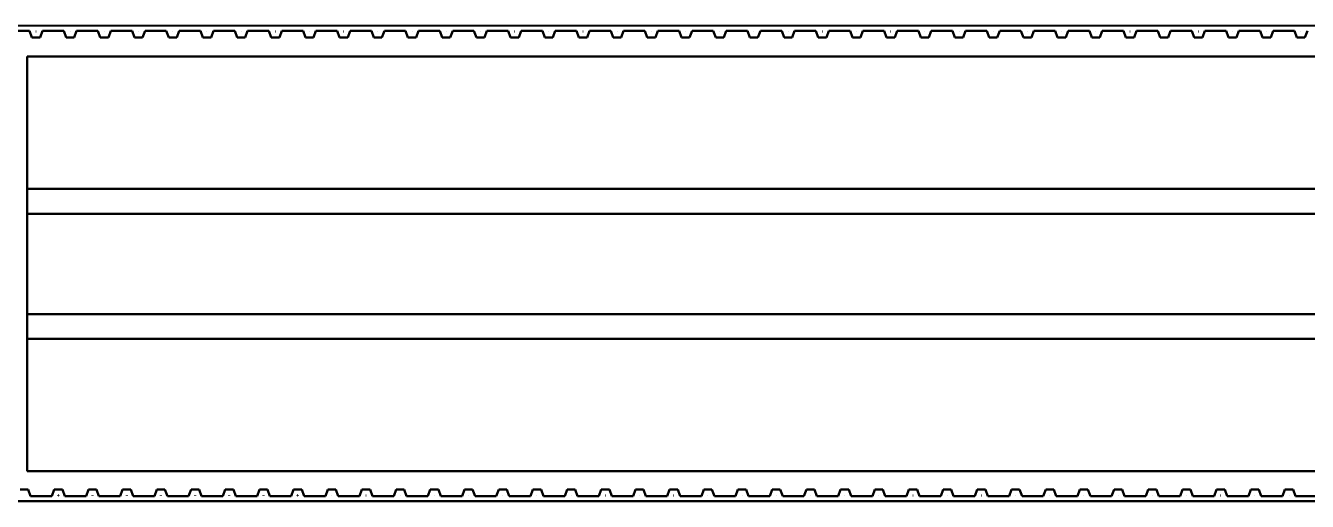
# Model space of a CAD drawing. Header units: millimetres. Extents: x 0 to 6720, y 0 to 4752.
# Drawn here: x 2727.4 to 2804.7, y 1891.8 to 1920.4 of the extents above; entities that cross this region are included whole.
import ezdxf

# ---------------------------------------------------------------- set-up
doc = ezdxf.new("R2010")
doc.units = ezdxf.units.MM
doc.header["$LTSCALE"] = 16
doc.layers.add('Widoczne (ISO)', color=7, linetype='Continuous', lineweight=50)

msp = doc.modelspace()

# ---------------------------------------------------------------- linework, layer by layer
at = {"layer": 'Widoczne (ISO)'}
for p, q in [((2962.958, 1920.429), (2686.381, 1920.434)), ((2726.397, 1920.12), (2727.68, 1920.12)), ((2727.68, 1920.12), (2727.823, 1919.725)), ((2727.823, 1919.725), (2728.314, 1919.725)), ((2728.067, 1920.076), (2728.071, 1920.076)), ((2728.067, 1920.073), (2728.067, 1920.076)), ((2728.071, 1920.073), (2728.067, 1920.073)), ((2728.071, 1920.076), (2728.071, 1920.073)), ((2728.314, 1919.725), (2728.458, 1920.12)), ((2728.458, 1920.12), (2729.74, 1920.12)), ((2729.74, 1920.12), (2729.884, 1919.725)), ((2729.884, 1919.725), (2730.374, 1919.725)), ((2730.127, 1920.076), (2730.131, 1920.076)), ((2730.127, 1920.073), (2730.127, 1920.076)), ((2730.131, 1920.073), (2730.127, 1920.073)), ((2730.131, 1920.076), (2730.131, 1920.073)), ((2730.374, 1919.725), (2730.518, 1920.12)), ((2730.518, 1920.12), (2731.8, 1920.12)), ((2731.8, 1920.12), (2731.944, 1919.725)), ((2731.944, 1919.725), (2732.435, 1919.725)), ((2732.187, 1920.076), (2732.191, 1920.076)), ((2732.187, 1920.073), (2732.187, 1920.076)), ((2732.191, 1920.073), (2732.187, 1920.073)), ((2732.191, 1920.076), (2732.191, 1920.073)), ((2732.435, 1919.725), (2732.578, 1920.12)), ((2732.578, 1920.12), (2733.861, 1920.12)), ((2733.861, 1920.12), (2734.004, 1919.725)), ((2734.004, 1919.725), (2734.495, 1919.725)), ((2734.248, 1920.076), (2734.252, 1920.076)), ((2734.248, 1920.073), (2734.248, 1920.076)), ((2734.252, 1920.073), (2734.248, 1920.073)), ((2734.252, 1920.076), (2734.252, 1920.073)), ((2734.495, 1919.725), (2734.639, 1920.12)), ((2734.639, 1920.12), (2735.921, 1920.12)), ((2735.921, 1920.12), (2736.065, 1919.725)), ((2736.065, 1919.725), (2736.555, 1919.725)), ((2736.308, 1920.076), (2736.312, 1920.076)), ((2736.308, 1920.073), (2736.308, 1920.076)), ((2736.312, 1920.073), (2736.308, 1920.073)), ((2736.312, 1920.076), (2736.312, 1920.073)), ((2736.555, 1919.725), (2736.699, 1920.12)), ((2736.699, 1920.12), (2737.981, 1920.12)), ((2737.981, 1920.12), (2738.125, 1919.724)), ((2738.125, 1919.724), (2738.616, 1919.724)), ((2738.368, 1920.076), (2738.372, 1920.076)), ((2738.368, 1920.073), (2738.368, 1920.076)), ((2738.372, 1920.073), (2738.368, 1920.073)), ((2738.372, 1920.076), (2738.372, 1920.073)), ((2738.616, 1919.724), (2738.759, 1920.12)), ((2738.759, 1920.12), (2740.042, 1920.119)), ((2740.042, 1920.119), (2740.186, 1919.724)), ((2740.186, 1919.724), (2740.676, 1919.724)), ((2740.429, 1920.076), (2740.433, 1920.076)), ((2740.429, 1920.073), (2740.429, 1920.076)), ((2740.433, 1920.073), (2740.429, 1920.073)), ((2740.433, 1920.076), (2740.433, 1920.073)), ((2740.676, 1919.724), (2740.82, 1920.119)), ((2740.82, 1920.119), (2742.102, 1920.119)), ((2742.102, 1920.119), (2742.246, 1919.724)), ((2742.246, 1919.724), (2742.736, 1919.724)), ((2742.489, 1920.076), (2742.493, 1920.076)), ((2742.489, 1920.073), (2742.489, 1920.076)), ((2742.493, 1920.073), (2742.489, 1920.073)), ((2742.493, 1920.076), (2742.493, 1920.073)), ((2742.736, 1919.724), (2742.88, 1920.119)), ((2742.88, 1920.119), (2744.162, 1920.119)), ((2744.162, 1920.119), (2744.306, 1919.724)), ((2744.306, 1919.724), (2744.797, 1919.724)), ((2744.55, 1920.076), (2744.553, 1920.076)), ((2744.55, 1920.073), (2744.55, 1920.076)), ((2744.553, 1920.073), (2744.55, 1920.073)), ((2744.553, 1920.076), (2744.553, 1920.073)), ((2744.797, 1919.724), (2744.94, 1920.119)), ((2744.94, 1920.119), (2746.223, 1920.119)), ((2746.223, 1920.119), (2746.367, 1919.724)), ((2746.367, 1919.724), (2746.857, 1919.724)), ((2746.61, 1920.075), (2746.614, 1920.075)), ((2746.61, 1920.073), (2746.61, 1920.075)), ((2746.614, 1920.073), (2746.61, 1920.073)), ((2746.614, 1920.075), (2746.614, 1920.073)), ((2746.857, 1919.724), (2747.001, 1920.119)), ((2747.001, 1920.119), (2748.283, 1920.119)), ((2748.283, 1920.119), (2748.427, 1919.724)), ((2748.427, 1919.724), (2748.917, 1919.724)), ((2748.67, 1920.075), (2748.674, 1920.075)), ((2748.67, 1920.073), (2748.67, 1920.075)), ((2748.674, 1920.073), (2748.67, 1920.073)), ((2748.674, 1920.075), (2748.674, 1920.073)), ((2748.917, 1919.724), (2749.061, 1920.119)), ((2749.061, 1920.119), (2750.344, 1920.119)), ((2750.344, 1920.119), (2750.487, 1919.724)), ((2750.487, 1919.724), (2750.978, 1919.724)), ((2750.731, 1920.075), (2750.735, 1920.075)), ((2750.731, 1920.073), (2750.731, 1920.075)), ((2750.735, 1920.073), (2750.731, 1920.073)), ((2750.735, 1920.075), (2750.735, 1920.073)), ((2750.978, 1919.724), (2751.122, 1920.119)), ((2751.122, 1920.119), (2752.404, 1920.119)), ((2752.404, 1920.119), (2752.548, 1919.724)), ((2752.548, 1919.724), (2753.038, 1919.724)), ((2752.791, 1920.075), (2752.795, 1920.075)), ((2752.791, 1920.073), (2752.791, 1920.075)), ((2752.795, 1920.073), (2752.791, 1920.073)), ((2752.795, 1920.075), (2752.795, 1920.073)), ((2753.038, 1919.724), (2753.182, 1920.119)), ((2753.182, 1920.119), (2754.464, 1920.119)), ((2754.464, 1920.119), (2754.608, 1919.724)), ((2754.608, 1919.724), (2755.099, 1919.724)), ((2754.851, 1920.075), (2754.855, 1920.075)), ((2754.851, 1920.073), (2754.851, 1920.075)), ((2754.855, 1920.073), (2754.851, 1920.073)), ((2754.855, 1920.075), (2754.855, 1920.073)), ((2755.099, 1919.724), (2755.242, 1920.119)), ((2755.242, 1920.119), (2756.525, 1920.119)), ((2756.525, 1920.119), (2756.668, 1919.724)), ((2756.668, 1919.724), (2757.159, 1919.724)), ((2756.912, 1920.075), (2756.916, 1920.075)), ((2756.912, 1920.073), (2756.912, 1920.075)), ((2756.916, 1920.073), (2756.912, 1920.073)), ((2756.916, 1920.075), (2756.916, 1920.073)), ((2757.159, 1919.724), (2757.303, 1920.119)), ((2757.303, 1920.119), (2758.585, 1920.119)), ((2758.585, 1920.119), (2758.729, 1919.724)), ((2758.729, 1919.724), (2759.219, 1919.724)), ((2758.972, 1920.075), (2758.976, 1920.075)), ((2758.972, 1920.073), (2758.972, 1920.075)), ((2758.976, 1920.073), (2758.972, 1920.073)), ((2758.976, 1920.075), (2758.976, 1920.073)), ((2759.219, 1919.724), (2759.363, 1920.119)), ((2759.363, 1920.119), (2760.645, 1920.119)), ((2760.645, 1920.119), (2760.789, 1919.724)), ((2760.789, 1919.724), (2761.28, 1919.724)), ((2761.032, 1920.075), (2761.036, 1920.075)), ((2761.032, 1920.073), (2761.032, 1920.075)), ((2761.036, 1920.073), (2761.032, 1920.073)), ((2761.036, 1920.075), (2761.036, 1920.073)), ((2761.28, 1919.724), (2761.423, 1920.119)), ((2761.423, 1920.119), (2762.706, 1920.119)), ((2762.706, 1920.119), (2762.85, 1919.724)), ((2762.85, 1919.724), (2763.34, 1919.724)), ((2763.093, 1920.075), (2763.097, 1920.075)), ((2763.093, 1920.073), (2763.093, 1920.075)), ((2763.097, 1920.073), (2763.093, 1920.073)), ((2763.097, 1920.075), (2763.097, 1920.073)), ((2763.34, 1919.724), (2763.484, 1920.119)), ((2763.484, 1920.119), (2764.766, 1920.119)), ((2764.766, 1920.119), (2764.91, 1919.724)), ((2764.91, 1919.724), (2765.4, 1919.724)), ((2765.153, 1920.075), (2765.157, 1920.075)), ((2765.153, 1920.073), (2765.153, 1920.075)), ((2765.157, 1920.073), (2765.153, 1920.073)), ((2765.157, 1920.075), (2765.157, 1920.073)), ((2765.4, 1919.724), (2765.544, 1920.119)), ((2765.544, 1920.119), (2766.826, 1920.119)), ((2766.826, 1920.119), (2766.97, 1919.724)), ((2766.97, 1919.724), (2767.461, 1919.724)), ((2767.214, 1920.075), (2767.217, 1920.075)), ((2767.214, 1920.073), (2767.214, 1920.075)), ((2767.217, 1920.073), (2767.214, 1920.073)), ((2767.217, 1920.075), (2767.217, 1920.073)), ((2767.461, 1919.724), (2767.604, 1920.119)), ((2767.604, 1920.119), (2768.887, 1920.119)), ((2768.887, 1920.119), (2769.031, 1919.724)), ((2769.031, 1919.724), (2769.521, 1919.724)), ((2769.274, 1920.075), (2769.278, 1920.075)), ((2769.274, 1920.073), (2769.274, 1920.075)), ((2769.278, 1920.073), (2769.274, 1920.073)), ((2769.278, 1920.075), (2769.278, 1920.073)), ((2769.521, 1919.724), (2769.665, 1920.119)), ((2769.665, 1920.119), (2770.947, 1920.119)), ((2770.947, 1920.119), (2771.091, 1919.724)), ((2771.091, 1919.724), (2771.581, 1919.724)), ((2771.334, 1920.075), (2771.338, 1920.075)), ((2771.334, 1920.073), (2771.334, 1920.075)), ((2771.338, 1920.073), (2771.334, 1920.073)), ((2771.338, 1920.075), (2771.338, 1920.073)), ((2771.581, 1919.724), (2771.725, 1920.119)), ((2771.725, 1920.119), (2773.008, 1920.119)), ((2773.008, 1920.119), (2773.151, 1919.724)), ((2773.151, 1919.724), (2773.642, 1919.724)), ((2773.395, 1920.075), (2773.399, 1920.075)), ((2773.395, 1920.073), (2773.395, 1920.075)), ((2773.399, 1920.073), (2773.395, 1920.073)), ((2773.399, 1920.075), (2773.399, 1920.073)), ((2773.642, 1919.724), (2773.786, 1920.119)), ((2773.786, 1920.119), (2775.068, 1920.119)), ((2775.068, 1920.119), (2775.212, 1919.724)), ((2775.212, 1919.724), (2775.702, 1919.724)), ((2775.455, 1920.075), (2775.459, 1920.075)), ((2775.455, 1920.073), (2775.455, 1920.075)), ((2775.459, 1920.073), (2775.455, 1920.073)), ((2775.459, 1920.075), (2775.459, 1920.073)), ((2775.702, 1919.724), (2775.846, 1920.119)), ((2775.846, 1920.119), (2777.128, 1920.119)), ((2777.128, 1920.119), (2777.272, 1919.724)), ((2777.272, 1919.724), (2777.762, 1919.724)), ((2777.515, 1920.075), (2777.519, 1920.075)), ((2777.515, 1920.072), (2777.515, 1920.075)), ((2777.519, 1920.072), (2777.515, 1920.072)), ((2777.519, 1920.075), (2777.519, 1920.072)), ((2777.762, 1919.724), (2777.906, 1920.119)), ((2777.906, 1920.119), (2779.189, 1920.119)), ((2779.189, 1920.119), (2779.332, 1919.724)), ((2779.332, 1919.724), (2779.823, 1919.724)), ((2779.576, 1920.075), (2779.58, 1920.075)), ((2779.576, 1920.072), (2779.576, 1920.075)), ((2779.58, 1920.072), (2779.576, 1920.072)), ((2779.58, 1920.075), (2779.58, 1920.072)), ((2779.823, 1919.724), (2779.967, 1920.119)), ((2779.967, 1920.119), (2781.249, 1920.119)), ((2781.249, 1920.119), (2781.393, 1919.724)), ((2781.393, 1919.724), (2781.883, 1919.724)), ((2781.636, 1920.075), (2781.64, 1920.075)), ((2781.636, 1920.072), (2781.636, 1920.075)), ((2781.64, 1920.072), (2781.636, 1920.072)), ((2781.64, 1920.075), (2781.64, 1920.072)), ((2781.883, 1919.724), (2782.027, 1920.119)), ((2782.027, 1920.119), (2783.309, 1920.119)), ((2783.309, 1920.119), (2783.453, 1919.724)), ((2783.453, 1919.724), (2783.944, 1919.724)), ((2783.696, 1920.075), (2783.7, 1920.075)), ((2783.696, 1920.072), (2783.696, 1920.075)), ((2783.7, 1920.072), (2783.696, 1920.072)), ((2783.7, 1920.075), (2783.7, 1920.072)), ((2783.944, 1919.724), (2784.087, 1920.119)), ((2784.087, 1920.119), (2785.37, 1920.119)), ((2785.37, 1920.119), (2785.514, 1919.724)), ((2785.514, 1919.724), (2786.004, 1919.724)), ((2785.757, 1920.075), (2785.761, 1920.075)), ((2785.757, 1920.072), (2785.757, 1920.075)), ((2785.761, 1920.072), (2785.757, 1920.072)), ((2785.761, 1920.075), (2785.761, 1920.072)), ((2786.004, 1919.724), (2786.148, 1920.119)), ((2786.148, 1920.119), (2787.43, 1920.119)), ((2787.43, 1920.119), (2787.574, 1919.723)), ((2787.574, 1919.723), (2788.064, 1919.723)), ((2787.817, 1920.075), (2787.821, 1920.075)), ((2787.817, 1920.072), (2787.817, 1920.075)), ((2787.821, 1920.072), (2787.817, 1920.072)), ((2787.821, 1920.075), (2787.821, 1920.072)), ((2788.064, 1919.723), (2788.208, 1920.119)), ((2788.208, 1920.119), (2789.49, 1920.118)), ((2789.49, 1920.118), (2789.634, 1919.723)), ((2789.634, 1919.723), (2790.125, 1919.723)), ((2789.878, 1920.075), (2789.881, 1920.075)), ((2789.878, 1920.072), (2789.878, 1920.075)), ((2789.881, 1920.072), (2789.878, 1920.072)), ((2789.881, 1920.075), (2789.881, 1920.072)), ((2790.125, 1919.723), (2790.268, 1920.118)), ((2790.268, 1920.118), (2791.551, 1920.118)), ((2791.551, 1920.118), (2791.695, 1919.723)), ((2791.695, 1919.723), (2792.185, 1919.723)), ((2791.938, 1920.075), (2791.942, 1920.075)), ((2791.938, 1920.072), (2791.938, 1920.075)), ((2791.942, 1920.072), (2791.938, 1920.072)), ((2791.942, 1920.075), (2791.942, 1920.072)), ((2792.185, 1919.723), (2792.329, 1920.118)), ((2792.329, 1920.118), (2793.611, 1920.118)), ((2793.611, 1920.118), (2793.755, 1919.723)), ((2793.755, 1919.723), (2794.245, 1919.723)), ((2793.998, 1920.075), (2794.002, 1920.075)), ((2793.998, 1920.072), (2793.998, 1920.075)), ((2794.002, 1920.072), (2793.998, 1920.072)), ((2794.002, 1920.075), (2794.002, 1920.072)), ((2794.245, 1919.723), (2794.389, 1920.118)), ((2794.389, 1920.118), (2795.672, 1920.118)), ((2795.672, 1920.118), (2795.815, 1919.723)), ((2795.815, 1919.723), (2796.306, 1919.723)), ((2796.059, 1920.074), (2796.062, 1920.074)), ((2796.059, 1920.072), (2796.059, 1920.074)), ((2796.062, 1920.072), (2796.059, 1920.072)), ((2796.062, 1920.074), (2796.062, 1920.072)), ((2796.306, 1919.723), (2796.45, 1920.118)), ((2796.45, 1920.118), (2797.732, 1920.118)), ((2797.732, 1920.118), (2797.876, 1919.723)), ((2797.876, 1919.723), (2798.366, 1919.723)), ((2798.119, 1920.074), (2798.123, 1920.074)), ((2798.119, 1920.072), (2798.119, 1920.074)), ((2798.123, 1920.072), (2798.119, 1920.072)), ((2798.123, 1920.074), (2798.123, 1920.072)), ((2798.366, 1919.723), (2798.51, 1920.118)), ((2798.51, 1920.118), (2799.792, 1920.118)), ((2799.792, 1920.118), (2799.936, 1919.723)), ((2799.936, 1919.723), (2800.426, 1919.723)), ((2800.179, 1920.074), (2800.183, 1920.074)), ((2800.179, 1920.072), (2800.179, 1920.074)), ((2800.183, 1920.072), (2800.179, 1920.072)), ((2800.183, 1920.074), (2800.183, 1920.072)), ((2800.426, 1919.723), (2800.57, 1920.118)), ((2800.57, 1920.118), (2801.853, 1920.118)), ((2801.853, 1920.118), (2801.996, 1919.723)), ((2801.996, 1919.723), (2802.487, 1919.723)), ((2802.24, 1920.074), (2802.244, 1920.074)), ((2802.24, 1920.072), (2802.24, 1920.074)), ((2802.244, 1920.072), (2802.24, 1920.072)), ((2802.244, 1920.074), (2802.244, 1920.072)), ((2802.487, 1919.723), (2802.631, 1920.118)), ((2802.631, 1920.118), (2803.913, 1920.118)), ((2803.913, 1920.118), (2804.057, 1919.723)), ((2804.057, 1919.723), (2804.547, 1919.723)), ((2804.3, 1920.074), (2804.304, 1920.074)), ((2804.3, 1920.072), (2804.3, 1920.074)), ((2804.304, 1920.072), (2804.3, 1920.072)), ((2804.304, 1920.074), (2804.304, 1920.072)), ((2804.547, 1919.723), (2804.691, 1920.118)), ((2727.53, 1918.573), (2727.53, 1910.598)), ((2727.53, 1918.573), (2962.958, 1918.573)), ((2727.53, 1910.598), (2727.53, 1909.098)), ((2959.483, 1910.598), (2727.53, 1910.598)), ((2727.53, 1909.098), (2727.53, 1903.048)), ((2727.53, 1909.098), (2957.983, 1909.098)), ((2727.53, 1903.048), (2727.53, 1901.548)), ((2957.983, 1903.048), (2727.53, 1903.048)), ((2727.53, 1901.548), (2727.53, 1893.573)), ((2727.53, 1901.548), (2959.483, 1901.548)), ((2727.53, 1893.573), (2952.958, 1893.573)), ((2727.599, 1892.475), (2727.108, 1892.475)), ((2727.742, 1892.08), (2727.599, 1892.475)), ((2729.025, 1892.08), (2727.742, 1892.08)), ((2729.168, 1892.475), (2729.025, 1892.08)), ((2729.659, 1892.475), (2729.168, 1892.475)), ((2729.412, 1892.126), (2729.416, 1892.126)), ((2729.412, 1892.123), (2729.412, 1892.126)), ((2729.416, 1892.123), (2729.412, 1892.123)), ((2729.416, 1892.126), (2729.416, 1892.123)), ((2729.803, 1892.08), (2729.659, 1892.475)), ((2731.085, 1892.08), (2729.803, 1892.08)), ((2731.229, 1892.475), (2731.085, 1892.08)), ((2731.719, 1892.475), (2731.229, 1892.475)), ((2731.472, 1892.126), (2731.476, 1892.126)), ((2731.472, 1892.123), (2731.472, 1892.126)), ((2731.476, 1892.123), (2731.472, 1892.123)), ((2731.476, 1892.126), (2731.476, 1892.123)), ((2731.863, 1892.08), (2731.719, 1892.475)), ((2733.145, 1892.08), (2731.863, 1892.08)), ((2733.289, 1892.475), (2733.145, 1892.08)), ((2733.78, 1892.475), (2733.289, 1892.475)), ((2733.532, 1892.126), (2733.536, 1892.126)), ((2733.532, 1892.123), (2733.532, 1892.126)), ((2733.536, 1892.123), (2733.532, 1892.123)), ((2733.536, 1892.126), (2733.536, 1892.123)), ((2733.923, 1892.08), (2733.78, 1892.475)), ((2735.206, 1892.079), (2733.923, 1892.08)), ((2735.35, 1892.475), (2735.206, 1892.079)), ((2735.84, 1892.475), (2735.35, 1892.475)), ((2735.593, 1892.126), (2735.597, 1892.126)), ((2735.593, 1892.123), (2735.593, 1892.126)), ((2735.597, 1892.123), (2735.593, 1892.123)), ((2735.597, 1892.126), (2735.597, 1892.123)), ((2735.984, 1892.079), (2735.84, 1892.475)), ((2737.266, 1892.079), (2735.984, 1892.079)), ((2737.41, 1892.474), (2737.266, 1892.079)), ((2737.9, 1892.474), (2737.41, 1892.474)), ((2737.653, 1892.126), (2737.657, 1892.126)), ((2737.653, 1892.123), (2737.653, 1892.126)), ((2737.657, 1892.123), (2737.653, 1892.123)), ((2737.657, 1892.126), (2737.657, 1892.123)), ((2738.044, 1892.079), (2737.9, 1892.474)), ((2739.326, 1892.079), (2738.044, 1892.079)), ((2739.47, 1892.474), (2739.326, 1892.079)), ((2739.961, 1892.474), (2739.47, 1892.474)), ((2739.714, 1892.126), (2739.717, 1892.126)), ((2739.714, 1892.123), (2739.714, 1892.126)), ((2739.717, 1892.123), (2739.714, 1892.123)), ((2739.717, 1892.126), (2739.717, 1892.123)), ((2740.104, 1892.079), (2739.961, 1892.474)), ((2741.387, 1892.079), (2740.104, 1892.079)), ((2741.531, 1892.474), (2741.387, 1892.079)), ((2742.021, 1892.474), (2741.531, 1892.474)), ((2741.774, 1892.126), (2741.778, 1892.126)), ((2741.774, 1892.123), (2741.774, 1892.126)), ((2741.778, 1892.123), (2741.774, 1892.123)), ((2741.778, 1892.126), (2741.778, 1892.123)), ((2742.165, 1892.079), (2742.021, 1892.474)), ((2743.447, 1892.079), (2742.165, 1892.079)), ((2743.591, 1892.474), (2743.447, 1892.079)), ((2744.081, 1892.474), (2743.591, 1892.474)), ((2743.834, 1892.126), (2743.838, 1892.126)), ((2743.834, 1892.123), (2743.834, 1892.126)), ((2743.838, 1892.123), (2743.834, 1892.123)), ((2743.838, 1892.126), (2743.838, 1892.123)), ((2744.225, 1892.079), (2744.081, 1892.474)), ((2745.508, 1892.079), (2744.225, 1892.079)), ((2745.651, 1892.474), (2745.508, 1892.079)), ((2746.142, 1892.474), (2745.651, 1892.474)), ((2745.895, 1892.125), (2745.899, 1892.125)), ((2745.895, 1892.123), (2745.895, 1892.125)), ((2745.899, 1892.123), (2745.895, 1892.123)), ((2745.899, 1892.125), (2745.899, 1892.123)), ((2746.286, 1892.079), (2746.142, 1892.474)), ((2747.568, 1892.079), (2746.286, 1892.079)), ((2747.712, 1892.474), (2747.568, 1892.079)), ((2748.202, 1892.474), (2747.712, 1892.474)), ((2747.955, 1892.125), (2747.959, 1892.125)), ((2747.955, 1892.123), (2747.955, 1892.125)), ((2747.959, 1892.123), (2747.955, 1892.123)), ((2747.959, 1892.125), (2747.959, 1892.123)), ((2748.346, 1892.079), (2748.202, 1892.474)), ((2749.628, 1892.079), (2748.346, 1892.079)), ((2749.772, 1892.474), (2749.628, 1892.079)), ((2750.263, 1892.474), (2749.772, 1892.474)), ((2750.015, 1892.125), (2750.019, 1892.125)), ((2750.015, 1892.123), (2750.015, 1892.125)), ((2750.019, 1892.123), (2750.015, 1892.123)), ((2750.019, 1892.125), (2750.019, 1892.123)), ((2750.406, 1892.079), (2750.263, 1892.474)), ((2751.689, 1892.079), (2750.406, 1892.079)), ((2751.832, 1892.474), (2751.689, 1892.079)), ((2752.323, 1892.474), (2751.832, 1892.474)), ((2752.076, 1892.125), (2752.08, 1892.125)), ((2752.076, 1892.123), (2752.076, 1892.125)), ((2752.08, 1892.123), (2752.076, 1892.123)), ((2752.08, 1892.125), (2752.08, 1892.123)), ((2752.467, 1892.079), (2752.323, 1892.474)), ((2753.749, 1892.079), (2752.467, 1892.079)), ((2753.893, 1892.474), (2753.749, 1892.079)), ((2754.383, 1892.474), (2753.893, 1892.474)), ((2754.136, 1892.125), (2754.14, 1892.125)), ((2754.136, 1892.123), (2754.136, 1892.125)), ((2754.14, 1892.123), (2754.136, 1892.123)), ((2754.14, 1892.125), (2754.14, 1892.123)), ((2754.527, 1892.079), (2754.383, 1892.474)), ((2755.809, 1892.079), (2754.527, 1892.079)), ((2755.953, 1892.474), (2755.809, 1892.079)), ((2756.444, 1892.474), (2755.953, 1892.474)), ((2756.196, 1892.125), (2756.2, 1892.125)), ((2756.196, 1892.123), (2756.196, 1892.125)), ((2756.2, 1892.123), (2756.196, 1892.123)), ((2756.2, 1892.125), (2756.2, 1892.123)), ((2756.587, 1892.079), (2756.444, 1892.474)), ((2757.87, 1892.079), (2756.587, 1892.079)), ((2758.014, 1892.474), (2757.87, 1892.079)), ((2758.504, 1892.474), (2758.014, 1892.474)), ((2758.257, 1892.125), (2758.261, 1892.125)), ((2758.257, 1892.123), (2758.257, 1892.125)), ((2758.261, 1892.123), (2758.257, 1892.123)), ((2758.261, 1892.125), (2758.261, 1892.123)), ((2758.648, 1892.079), (2758.504, 1892.474)), ((2759.93, 1892.079), (2758.648, 1892.079)), ((2760.074, 1892.474), (2759.93, 1892.079)), ((2760.564, 1892.474), (2760.074, 1892.474)), ((2760.317, 1892.125), (2760.321, 1892.125)), ((2760.317, 1892.123), (2760.317, 1892.125)), ((2760.321, 1892.123), (2760.317, 1892.123)), ((2760.321, 1892.125), (2760.321, 1892.123)), ((2760.708, 1892.079), (2760.564, 1892.474)), ((2761.99, 1892.079), (2760.708, 1892.079)), ((2762.134, 1892.474), (2761.99, 1892.079)), ((2762.625, 1892.474), (2762.134, 1892.474)), ((2762.378, 1892.125), (2762.381, 1892.125)), ((2762.378, 1892.123), (2762.378, 1892.125)), ((2762.381, 1892.123), (2762.378, 1892.123)), ((2762.381, 1892.125), (2762.381, 1892.123)), ((2762.768, 1892.079), (2762.625, 1892.474)), ((2764.051, 1892.079), (2762.768, 1892.079)), ((2764.195, 1892.474), (2764.051, 1892.079)), ((2764.685, 1892.474), (2764.195, 1892.474)), ((2764.438, 1892.125), (2764.442, 1892.125)), ((2764.438, 1892.123), (2764.438, 1892.125)), ((2764.442, 1892.123), (2764.438, 1892.123)), ((2764.442, 1892.125), (2764.442, 1892.123)), ((2764.829, 1892.079), (2764.685, 1892.474)), ((2766.111, 1892.079), (2764.829, 1892.079)), ((2766.255, 1892.474), (2766.111, 1892.079)), ((2766.745, 1892.474), (2766.255, 1892.474)), ((2766.498, 1892.125), (2766.502, 1892.125)), ((2766.498, 1892.123), (2766.498, 1892.125)), ((2766.502, 1892.123), (2766.498, 1892.123)), ((2766.502, 1892.125), (2766.502, 1892.123)), ((2766.889, 1892.079), (2766.745, 1892.474)), ((2768.172, 1892.079), (2766.889, 1892.079)), ((2768.315, 1892.474), (2768.172, 1892.079)), ((2768.806, 1892.474), (2768.315, 1892.474)), ((2768.559, 1892.125), (2768.563, 1892.125)), ((2768.559, 1892.123), (2768.559, 1892.125)), ((2768.563, 1892.123), (2768.559, 1892.123)), ((2768.563, 1892.125), (2768.563, 1892.123)), ((2768.95, 1892.079), (2768.806, 1892.474)), ((2770.232, 1892.079), (2768.95, 1892.079)), ((2770.376, 1892.474), (2770.232, 1892.079)), ((2770.866, 1892.474), (2770.376, 1892.474)), ((2770.619, 1892.125), (2770.623, 1892.125)), ((2770.619, 1892.123), (2770.619, 1892.125)), ((2770.623, 1892.123), (2770.619, 1892.123)), ((2770.623, 1892.125), (2770.623, 1892.123)), ((2771.01, 1892.079), (2770.866, 1892.474)), ((2772.292, 1892.079), (2771.01, 1892.079)), ((2772.436, 1892.474), (2772.292, 1892.079)), ((2772.927, 1892.474), (2772.436, 1892.474)), ((2772.679, 1892.125), (2772.683, 1892.125)), ((2772.679, 1892.123), (2772.679, 1892.125)), ((2772.683, 1892.123), (2772.679, 1892.123)), ((2772.683, 1892.125), (2772.683, 1892.123)), ((2773.07, 1892.079), (2772.927, 1892.474)), ((2774.353, 1892.079), (2773.07, 1892.079)), ((2774.496, 1892.474), (2774.353, 1892.079)), ((2774.987, 1892.474), (2774.496, 1892.474)), ((2774.74, 1892.125), (2774.744, 1892.125)), ((2774.74, 1892.123), (2774.74, 1892.125)), ((2774.744, 1892.123), (2774.74, 1892.123)), ((2774.744, 1892.125), (2774.744, 1892.123)), ((2775.131, 1892.079), (2774.987, 1892.474)), ((2776.413, 1892.079), (2775.131, 1892.079)), ((2776.557, 1892.474), (2776.413, 1892.079)), ((2777.047, 1892.474), (2776.557, 1892.474)), ((2776.8, 1892.125), (2776.804, 1892.125)), ((2776.8, 1892.123), (2776.8, 1892.125)), ((2776.804, 1892.123), (2776.8, 1892.123)), ((2776.804, 1892.125), (2776.804, 1892.123)), ((2777.191, 1892.079), (2777.047, 1892.474)), ((2778.473, 1892.079), (2777.191, 1892.079)), ((2778.617, 1892.474), (2778.473, 1892.079)), ((2779.108, 1892.474), (2778.617, 1892.474)), ((2778.86, 1892.125), (2778.864, 1892.125)), ((2778.86, 1892.122), (2778.86, 1892.125)), ((2778.864, 1892.122), (2778.86, 1892.122)), ((2778.864, 1892.125), (2778.864, 1892.122)), ((2779.251, 1892.079), (2779.108, 1892.474)), ((2780.534, 1892.079), (2779.251, 1892.079)), ((2780.678, 1892.474), (2780.534, 1892.079)), ((2781.168, 1892.474), (2780.678, 1892.474)), ((2780.921, 1892.125), (2780.925, 1892.125)), ((2780.921, 1892.122), (2780.921, 1892.125)), ((2780.925, 1892.122), (2780.921, 1892.122)), ((2780.925, 1892.125), (2780.925, 1892.122)), ((2781.312, 1892.079), (2781.168, 1892.474)), ((2782.594, 1892.079), (2781.312, 1892.079)), ((2782.738, 1892.474), (2782.594, 1892.079)), ((2783.228, 1892.474), (2782.738, 1892.474)), ((2782.981, 1892.125), (2782.985, 1892.125)), ((2782.981, 1892.122), (2782.981, 1892.125)), ((2782.985, 1892.122), (2782.981, 1892.122)), ((2782.985, 1892.125), (2782.985, 1892.122)), ((2783.372, 1892.079), (2783.228, 1892.474)), ((2784.654, 1892.078), (2783.372, 1892.079)), ((2784.798, 1892.474), (2784.654, 1892.078)), ((2785.289, 1892.474), (2784.798, 1892.474)), ((2785.041, 1892.125), (2785.045, 1892.125)), ((2785.041, 1892.122), (2785.041, 1892.125)), ((2785.045, 1892.122), (2785.041, 1892.122)), ((2785.045, 1892.125), (2785.045, 1892.122)), ((2785.432, 1892.078), (2785.289, 1892.474)), ((2786.715, 1892.078), (2785.432, 1892.078)), ((2786.859, 1892.473), (2786.715, 1892.078)), ((2787.349, 1892.473), (2786.859, 1892.473)), ((2787.102, 1892.125), (2787.106, 1892.125)), ((2787.102, 1892.122), (2787.102, 1892.125)), ((2787.106, 1892.122), (2787.102, 1892.122)), ((2787.106, 1892.125), (2787.106, 1892.122)), ((2787.493, 1892.078), (2787.349, 1892.473)), ((2788.775, 1892.078), (2787.493, 1892.078)), ((2788.919, 1892.473), (2788.775, 1892.078)), ((2789.409, 1892.473), (2788.919, 1892.473)), ((2789.162, 1892.125), (2789.166, 1892.125)), ((2789.162, 1892.122), (2789.162, 1892.125)), ((2789.166, 1892.122), (2789.162, 1892.122)), ((2789.166, 1892.125), (2789.166, 1892.122)), ((2789.553, 1892.078), (2789.409, 1892.473)), ((2790.836, 1892.078), (2789.553, 1892.078)), ((2790.979, 1892.473), (2790.836, 1892.078)), ((2791.47, 1892.473), (2790.979, 1892.473)), ((2791.223, 1892.125), (2791.226, 1892.125)), ((2791.223, 1892.122), (2791.223, 1892.125)), ((2791.226, 1892.122), (2791.223, 1892.122)), ((2791.226, 1892.125), (2791.226, 1892.122)), ((2791.614, 1892.078), (2791.47, 1892.473)), ((2792.896, 1892.078), (2791.614, 1892.078)), ((2793.04, 1892.473), (2792.896, 1892.078)), ((2793.53, 1892.473), (2793.04, 1892.473)), ((2793.283, 1892.125), (2793.287, 1892.125)), ((2793.283, 1892.122), (2793.283, 1892.125)), ((2793.287, 1892.122), (2793.283, 1892.122)), ((2793.287, 1892.125), (2793.287, 1892.122)), ((2793.674, 1892.078), (2793.53, 1892.473)), ((2794.956, 1892.078), (2793.674, 1892.078)), ((2795.1, 1892.473), (2794.956, 1892.078)), ((2795.59, 1892.473), (2795.1, 1892.473)), ((2795.343, 1892.124), (2795.347, 1892.124)), ((2795.343, 1892.122), (2795.343, 1892.124)), ((2795.347, 1892.122), (2795.343, 1892.122)), ((2795.347, 1892.124), (2795.347, 1892.122)), ((2795.734, 1892.078), (2795.59, 1892.473)), ((2797.017, 1892.078), (2795.734, 1892.078)), ((2797.16, 1892.473), (2797.017, 1892.078)), ((2797.651, 1892.473), (2797.16, 1892.473)), ((2797.404, 1892.124), (2797.408, 1892.124)), ((2797.404, 1892.122), (2797.404, 1892.124)), ((2797.408, 1892.122), (2797.404, 1892.122)), ((2797.408, 1892.124), (2797.408, 1892.122)), ((2797.795, 1892.078), (2797.651, 1892.473)), ((2799.077, 1892.078), (2797.795, 1892.078)), ((2799.221, 1892.473), (2799.077, 1892.078)), ((2799.711, 1892.473), (2799.221, 1892.473)), ((2799.464, 1892.124), (2799.468, 1892.124)), ((2799.464, 1892.122), (2799.464, 1892.124)), ((2799.468, 1892.122), (2799.464, 1892.122)), ((2799.468, 1892.124), (2799.468, 1892.122)), ((2799.855, 1892.078), (2799.711, 1892.473)), ((2801.137, 1892.078), (2799.855, 1892.078)), ((2801.281, 1892.473), (2801.137, 1892.078)), ((2801.772, 1892.473), (2801.281, 1892.473)), ((2801.524, 1892.124), (2801.528, 1892.124)), ((2801.524, 1892.122), (2801.524, 1892.124)), ((2801.528, 1892.122), (2801.524, 1892.122)), ((2801.528, 1892.124), (2801.528, 1892.122)), ((2801.915, 1892.078), (2801.772, 1892.473)), ((2803.198, 1892.078), (2801.915, 1892.078)), ((2803.341, 1892.473), (2803.198, 1892.078)), ((2803.832, 1892.473), (2803.341, 1892.473)), ((2803.585, 1892.124), (2803.589, 1892.124)), ((2803.585, 1892.122), (2803.585, 1892.124)), ((2803.589, 1892.122), (2803.585, 1892.122)), ((2803.589, 1892.124), (2803.589, 1892.122)), ((2803.976, 1892.078), (2803.832, 1892.473)), ((2805.258, 1892.078), (2803.976, 1892.078)), ((2686.454, 1891.767), (2952.958, 1891.761))]:
    msp.add_line(p, q, dxfattribs=at)

doc.saveas('drawing.dxf')
